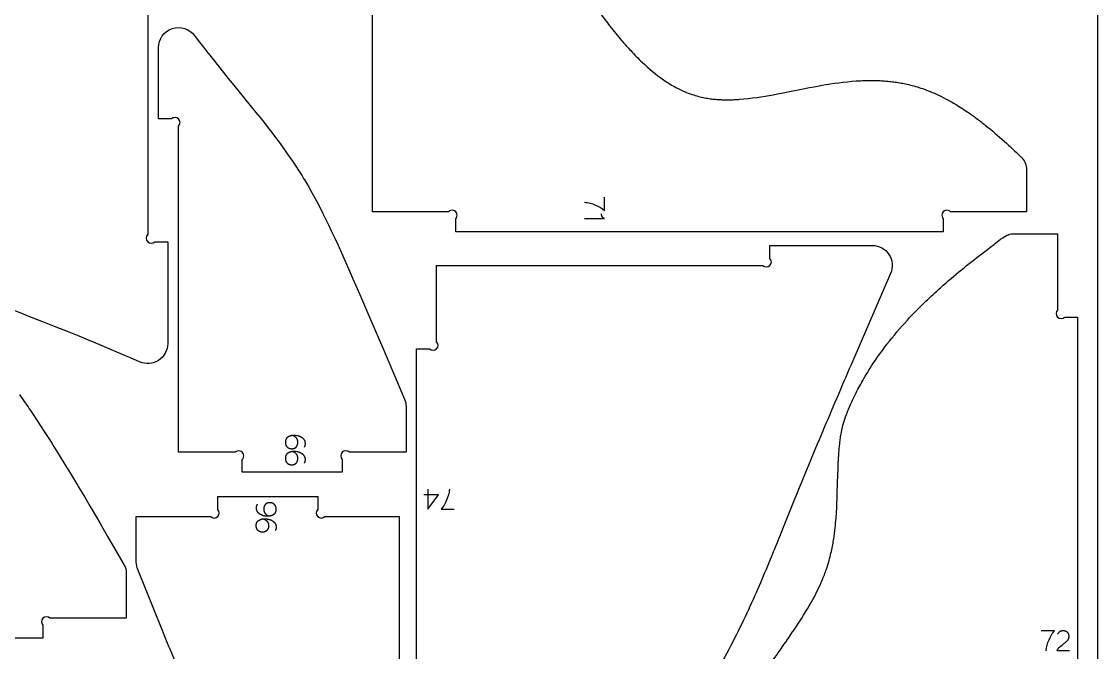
# Model space of a CAD drawing. Header units: millimetres. Extents: x 129 to 4060, y -1224 to 1216.
# Drawn here: x 2059 to 2704, y 281 to 659 of the extents above; entities that cross this region are included whole.
import ezdxf

# ---------------------------------------------------------------- set-up
doc = ezdxf.new("R2010")
doc.units = ezdxf.units.MM
for name, color, linetype, true_color in [('cnc kesim', 7, 'Continuous', 0xff7300), ('Layer 01', 7, 'Continuous', 0x000000), ('çizim', 7, 'Continuous', 0x0500ff)]:
    doc.layers.add(name, color=color, linetype=linetype, true_color=true_color)

msp = doc.modelspace()

# ---------------------------------------------------------------- linework, layer by layer
at = {"layer": 'cnc kesim'}
for points in [[(2406.12, 664.24, 0.010131), (2411.8, 656.56, 0.012792), (2418.96, 647.78, 0.010476), (2424.33, 641.79, 0.014969), (2431.2, 634.86, 0.0376), (2444.09, 624.26), (2444.69, 623.85, 0.027436), (2451.47, 619.72, 0.023157), (2456.7, 617.2, 0.020229), (2461.15, 615.52, 0.017775), (2465.1, 614.35, 0.015502), (2468.72, 613.54, 0.013553), (2472.1, 612.98, 0.011817), (2475.29, 612.63, 0.010294), (2478.34, 612.42, 0.008972), (2481.28, 612.33, 0.007835), (2484.13, 612.35, 0.006857), (2486.9, 612.44, 0.006018), (2489.61, 612.6), (2492.27, 612.82), (2494.88, 613.09), (2497.46, 613.4), (2500, 613.74), (2502.51, 614.12), (2505.01, 614.52), (2507.48, 614.94), (2509.93, 615.38), (2512.37, 615.83), (2514.8, 616.3), (2519.64, 617.26), (2526.88, 618.72), (2531.72, 619.68), (2534.16, 620.14), (2536.62, 620.59), (2539.09, 621.02), (2541.57, 621.44), (2544.08, 621.84), (2546.61, 622.21), (2549.16, 622.56), (2551.75, 622.88), (2554.37, 623.17), (2557.02, 623.42), (2559.73, 623.63), (2562.48, 623.79, -0.010222), (2565.29, 623.89, -0.005852), (2568.16, 623.94, -0.006407), (2571.11, 623.91, -0.007018), (2574.14, 623.8, -0.007675), (2577.28, 623.59, -0.00839), (2580.53, 623.28, -0.009151), (2583.92, 622.83, -0.009957), (2587.46, 622.21, -0.010793), (2591.21, 621.41, -0.011641), (2595.18, 620.36, -0.012489), (2599.44, 619.02, -0.01325), (2604.06, 617.29, -0.013946), (2609.12, 615.09, -0.014534), (2614.74, 612.24), (2614.95, 612.12, -0.015067), (2621.1, 608.54, -0.015168), (2628.48, 603.64, -0.008829), (2633.67, 599.81, -0.005519), (2637.35, 596.93, -0.014318), (2648.42, 587.54), (2648.61, 587.38, -0.008901), (2658.34, 578.37, -0.20565), (2661.95, 570.03), (2661.95, 545.2), (2616.19, 545.2, 1), (2611.95, 540.96), (2611.95, 533.2), (2319.31, 533.2), (2319.31, 540.96, 1), (2315.07, 545.2), (2269.31, 545.2), (2269.31, 740.96, 1)], [(2134.5, 727.17), (2134.5, 531.41, 1), (2138.74, 527.17), (2146.5, 527.17), (2146.5, 466.06, -0.541438), (2129.66, 455.07), (2128.23, 455.7), (2124.15, 457.48), (2121.24, 458.74), (2114.25, 461.73), (2107.26, 464.67), (2100.55, 467.46), (2100.29, 467.57), (2093.34, 470.42), (2086.41, 473.23), (2079.51, 475.99), (2072.65, 478.72), (2065.83, 481.41), (2059.05, 484.06), (2050.76, 487.28)], [(2507.29, 272.71, 0.003162), (2514.45, 282.82), (2516.28, 285.44, 0.006815), (2524.6, 297.7, 0.019827), (2533.62, 312.57, 0.026801), (2539.24, 324.14, 0.018063), (2541.75, 330.73, 0.013719), (2543.38, 335.92, 0.011272), (2544.54, 340.4, 0.009518), (2545.41, 344.44, 0.008073), (2546.08, 348.17, 0.006842), (2546.6, 351.68, 0.00579), (2547.01, 355.03, 0.004886), (2547.33, 358.26), (2547.59, 361.39), (2547.8, 364.45), (2547.97, 367.45), (2548.1, 370.41), (2548.22, 373.33), (2548.31, 376.23), (2548.48, 382.02), (2548.67, 387.82), (2548.78, 390.75), (2548.91, 393.72), (2549.07, 396.72), (2549.27, 399.77), (2549.51, 402.87), (2549.8, 406.04, -0.011135), (2550.17, 409.31, -0.015617), (2550.75, 412.9, -0.018539), (2551.72, 417.04, -0.018915), (2553.28, 422.03, -0.016657), (2555.66, 428.13), (2555.87, 428.6, -0.014957), (2559.03, 435.4, -0.01456), (2563.57, 443.9, -0.015895), (2569.69, 453.84, -0.018054), (2577.97, 465.45), (2578.11, 465.62, -0.022416), (2590.38, 480.16, -0.015284), (2601.49, 491.52, -0.009414), (2610.18, 499.56, -0.003037), (2613.63, 502.59, -0.00988), (2625.94, 512.86, -0.006262), (2638.38, 522.58, -0.00223), (2646.35, 528.61), (2647.67, 529.59, -0.159896), (2654.73, 531.97), (2680.55, 531.97), (2680.55, 486.21, 1), (2684.79, 481.97), (2692.55, 481.97), (2692.55, 189.8)], [(2295.87, 204.46), (2295.87, 462.95), (2303.63, 462.95, 1), (2307.87, 467.2), (2307.87, 512.95), (2503.63, 512.95, 1), (2507.87, 517.2), (2507.87, 524.95), (2569.28, 524.95, -0.252298), (2579.32, 519.54, -0.252752), (2580.31, 508.19), (2557.65, 455.81, 0.000899), (2549.16, 436.09), (2547.77, 432.83, 0.003072), (2531.21, 393.5), (2528.26, 386.32, 0.001928), (2521.92, 370.72), (2514.67, 352.75, -0.001561), (2509.22, 339.37), (2508.04, 336.5, -0.004361), (2501.34, 320.65, -0.006856), (2494.04, 304.38, -0.010098), (2485.63, 287.21, -0.014311), (2475.59, 269.02, -0.006063)], [(2057.47, 435.49, -0.004374), (2060.42, 431.34, -0.003131), (2063.42, 426.96), (2064.07, 426.01), (2066.54, 422.32), (2069.79, 417.4), (2073.18, 412.18), (2076.7, 406.65), (2078.44, 403.9), (2080.38, 400.79), (2084.22, 394.6), (2088.21, 388.06), (2092.36, 381.17), (2092.83, 380.38), (2096.67, 373.93), (2100.03, 368.24), (2101.13, 366.37), (2105.73, 358.51), (2110.45, 350.38), (2114.42, 343.5), (2120.14, 333.57), (2120.38, 333.15, -0.132101), (2121.62, 328.7), (2121.61, 301.32), (2075.86, 301.32, 1), (2071.61, 297.08), (2071.61, 289.32), (1857.49, 289.32)]]:
    msp.add_lwpolyline(points, format="xyb", dxfattribs=at)
for points in [[(2153.01, 596.59, 1), (2148.77, 600.83), (2141.01, 600.83), (2141.01, 643.66, -0.321931), (2149.19, 655.05, -0.322621), (2162.58, 650.91), (2164.86, 647.91), (2167.89, 643.97), (2170.41, 640.72), (2170.92, 640.07), (2173.94, 636.22), (2176.95, 632.44), (2179.93, 628.72), (2182.87, 625.07), (2186, 621.22), (2196.82, 607.98), (2199.4, 604.79), (2201.91, 601.67), (2204.33, 598.63), (2206.68, 595.64), (2208.96, 592.7), (2211.17, 589.79), (2213.33, 586.9), (2215.43, 584.03), (2217.48, 581.17), (2219.48, 578.31), (2221.44, 575.44), (2223.36, 572.56), (2225.24, 569.65), (2227.09, 566.71), (2228.08, 565.1), (2228.9, 563.73), (2230.7, 560.71), (2232.47, 557.63), (2234.23, 554.48), (2235.98, 551.25), (2237.72, 547.93), (2239.47, 544.5), (2241.24, 540.95), (2243.03, 537.25), (2244.86, 533.39), (2246.75, 529.32), (2248.72, 525.03), (2250.79, 520.46), (2252.96, 515.6), (2255.26, 510.41), (2257.69, 504.9), (2260.26, 499.02), (2262.97, 492.77), (2265.83, 486.13), (2268.85, 479.1), (2275.34, 463.9), (2288.63, 432.63, -0.100219), (2289.53, 428.23), (2289.53, 400.83), (2255.52, 400.83, 1), (2251.27, 396.59), (2251.27, 388.83), (2191.27, 388.83), (2191.27, 396.59, 1), (2187.03, 400.83), (2153.01, 400.83)], [(2172.28, 362.29, 1), (2176.53, 366.54), (2176.53, 374.29), (2236.53, 374.29), (2236.53, 366.54, 1), (2240.77, 362.29), (2285.4, 362.29), (2285.4, 112.29, -0.675939), (2264.73, 103.99, -0.001602), (2256.61, 112.52, -0.002609), (2247.35, 122.4, -0.002926), (2239.66, 130.8, -0.004318), (2229.8, 141.91, -0.012733), (2214.02, 160.94, -0.032301), (2188.52, 198.03, -0.024833), (2167.72, 237.61, -0.006825), (2157.71, 259.72, -0.004169), (2147.7, 283.23, -0.002509), (2142.69, 295.37), (2128.52, 330.46, -0.095591), (2127.66, 334.93), (2127.66, 362.29)]]:
    msp.add_lwpolyline(points, format="xyb", close=True, dxfattribs=at)
at = {"layer": 'Layer 01'}
msp.add_lwpolyline([(1484.46, 1215.6), (2704.46, 1215.6), (2704.46, -1224.4), (1484.46, -1224.4)], close=True, dxfattribs=at)
at = {"layer": 'çizim'}
msp.add_line((2308.93, 375.29), (2300.22, 375.29), dxfattribs=at)
for points in [[(2396.55, 550.92, -0.024846), (2400.01, 550.31), (2401.6, 549.81), (2403.27, 549.18), (2404.57, 548.56, -0.047754), (2407.62, 546.69), (2408.55, 545.99), (2408.55, 553.82)], [(2315.58, 378.75, -0.024846), (2314.96, 375.29), (2314.47, 373.69), (2313.83, 372.03), (2313.21, 370.73, -0.047754), (2311.35, 367.68), (2310.64, 366.75), (2318.48, 366.75)], [(2673.63, 281.71, -0.024846), (2674.25, 285.17), (2674.75, 286.77), (2675.38, 288.43), (2676, 289.73, -0.047754), (2677.87, 292.79), (2678.57, 293.71), (2670.74, 293.71)]]:
    msp.add_lwpolyline(points, format="xyb", dxfattribs=at)
for points in [[(2396.55, 541.14), (2408.56, 541.14), (2408.5, 541.14), (2408.44, 541.15), (2408.38, 541.16), (2408.33, 541.18), (2408.27, 541.19), (2408.22, 541.21), (2408.16, 541.23), (2408.11, 541.25), (2408.06, 541.27), (2408.01, 541.29), (2407.98, 541.3), (2407.96, 541.31), (2407.94, 541.33), (2407.91, 541.34), (2407.89, 541.35), (2407.87, 541.37), (2407.84, 541.38), (2407.82, 541.39), (2407.8, 541.41), (2407.78, 541.42), (2407.75, 541.44), (2407.73, 541.46), (2407.71, 541.47), (2407.69, 541.49), (2407.67, 541.51), (2407.65, 541.53), (2407.63, 541.54), (2407.61, 541.56), (2407.59, 541.58), (2407.57, 541.6), (2407.55, 541.62), (2407.53, 541.64), (2407.5, 541.68), (2407.46, 541.72), (2407.43, 541.77), (2407.4, 541.81), (2407.37, 541.86), (2407.33, 541.91), (2407.31, 541.96), (2407.28, 542.01), (2407.25, 542.07), (2407.22, 542.12), (2407.2, 542.18), (2407.15, 542.3), (2407.11, 542.41), (2407.07, 542.52), (2407.03, 542.64), (2407, 542.75), (2406.96, 542.86), (2406.94, 542.97), (2406.91, 543.08), (2406.89, 543.19), (2406.87, 543.3), (2406.85, 543.41), (2406.84, 543.51), (2406.83, 543.62), (2406.82, 543.72), (2406.82, 543.83), (2406.81, 543.93)], [(2228.54, 403.92), (2228.61, 404.05), (2228.67, 404.19), (2228.73, 404.32), (2228.79, 404.46), (2228.84, 404.6), (2228.89, 404.74), (2228.93, 404.87), (2228.97, 405.01), (2229.01, 405.15), (2229.04, 405.29), (2229.06, 405.43), (2229.08, 405.58), (2229.1, 405.72), (2229.11, 405.86), (2229.12, 406), (2229.12, 406.15), (2229.12, 406.27), (2229.11, 406.4), (2229.1, 406.52), (2229.09, 406.64), (2229.08, 406.76), (2229.06, 406.88), (2229.04, 407), (2229.02, 407.11), (2228.99, 407.23), (2228.96, 407.34), (2228.92, 407.45), (2228.89, 407.56), (2228.85, 407.66), (2228.8, 407.77), (2228.76, 407.87), (2228.7, 407.98), (2228.65, 408.08), (2228.6, 408.17), (2228.54, 408.27), (2228.47, 408.37), (2228.41, 408.46), (2228.34, 408.55), (2228.26, 408.64), (2228.19, 408.73), (2228.11, 408.82), (2228.03, 408.91), (2227.94, 408.99), (2227.85, 409.07), (2227.76, 409.15), (2227.66, 409.23), (2227.57, 409.31), (2227.46, 409.39), (2227.26, 409.53), (2227.05, 409.67), (2226.84, 409.8), (2226.62, 409.92), (2226.41, 410.04), (2226.19, 410.15), (2225.98, 410.25), (2225.76, 410.34), (2225.54, 410.42), (2225.31, 410.5), (2225.09, 410.57), (2224.86, 410.63), (2224.63, 410.68), (2224.41, 410.72), (2224.17, 410.76), (2223.94, 410.79), (2223.22, 410.89), (2223.11, 410.9), (2222.99, 410.91), (2222.86, 410.92), (2222.72, 410.93), (2222.42, 410.94), (2222.09, 410.95), (2221.85, 410.94), (2221.61, 410.93), (2221.38, 410.91), (2221.15, 410.89), (2220.92, 410.85), (2220.7, 410.81), (2220.59, 410.79), (2220.48, 410.76), (2220.37, 410.74), (2220.26, 410.71), (2220.15, 410.68), (2220.04, 410.64), (2219.94, 410.61), (2219.83, 410.57), (2219.73, 410.54), (2219.62, 410.5), (2219.52, 410.45), (2219.42, 410.41), (2219.32, 410.36), (2219.22, 410.32), (2219.12, 410.27), (2219.02, 410.22), (2218.92, 410.16), (2218.83, 410.11), (2218.73, 410.05), (2218.64, 409.99), (2218.54, 409.93), (2218.45, 409.87), (2218.36, 409.8), (2218.28, 409.74), (2218.24, 409.7), (2218.2, 409.67), (2218.16, 409.63), (2218.12, 409.59), (2218.08, 409.56), (2218.04, 409.52), (2218.01, 409.48), (2217.97, 409.44), (2217.94, 409.4), (2217.9, 409.36), (2217.87, 409.32), (2217.84, 409.28), (2217.8, 409.23), (2217.77, 409.19), (2217.74, 409.15), (2217.71, 409.1), (2217.68, 409.06), (2217.65, 409.01), (2217.63, 408.97), (2217.6, 408.92), (2217.55, 408.83), (2217.5, 408.73), (2217.45, 408.63), (2217.41, 408.52), (2217.37, 408.42), (2217.33, 408.31), (2217.3, 408.2), (2217.27, 408.09), (2217.24, 407.98), (2217.21, 407.86), (2217.19, 407.74), (2217.17, 407.62), (2217.16, 407.49), (2217.14, 407.36), (2217.13, 407.23), (2217.12, 407.1), (2217.12, 406.97), (2217.12, 406.83), (2217.12, 406.72), (2217.12, 406.62), (2217.13, 406.51), (2217.13, 406.41), (2217.14, 406.3), (2217.16, 406.2), (2217.17, 406.1), (2217.18, 406), (2217.2, 405.9), (2217.22, 405.81), (2217.24, 405.71), (2217.27, 405.62), (2217.29, 405.53), (2217.32, 405.44), (2217.35, 405.35), (2217.38, 405.26), (2217.41, 405.17), (2217.45, 405.09), (2217.49, 405.01), (2217.53, 404.92), (2217.57, 404.84), (2217.61, 404.76), (2217.66, 404.69), (2217.71, 404.61), (2217.76, 404.53), (2217.81, 404.46), (2217.86, 404.39), (2217.92, 404.32), (2217.98, 404.25), (2218.04, 404.18), (2218.1, 404.11), (2218.16, 404.05), (2218.23, 403.98), (2218.3, 403.92), (2218.37, 403.86), (2218.44, 403.8), (2218.51, 403.75), (2218.58, 403.69), (2218.65, 403.64), (2218.73, 403.59), (2218.81, 403.54), (2218.88, 403.5), (2218.96, 403.45), (2219.04, 403.41), (2219.12, 403.37), (2219.21, 403.34), (2219.29, 403.3), (2219.38, 403.27), (2219.46, 403.24), (2219.55, 403.21), (2219.64, 403.18), (2219.73, 403.15), (2219.82, 403.13), (2219.92, 403.11), (2220.01, 403.09), (2220.11, 403.07), (2220.21, 403.06), (2220.3, 403.04), (2220.4, 403.03), (2220.51, 403.02), (2220.61, 403.02), (2220.71, 403.01), (2220.82, 403.01), (2220.92, 403.01), (2221.03, 403.01), (2221.14, 403.01), (2221.25, 403.02), (2221.35, 403.02), (2221.45, 403.03), (2221.55, 403.05), (2221.65, 403.06), (2221.75, 403.07), (2221.85, 403.09), (2221.94, 403.11), (2222.03, 403.13), (2222.12, 403.16), (2222.21, 403.18), (2222.3, 403.21), (2222.39, 403.24), (2222.48, 403.27), (2222.56, 403.31), (2222.64, 403.34), (2222.72, 403.38), (2222.8, 403.42), (2222.88, 403.47), (2222.96, 403.51), (2223.03, 403.56), (2223.1, 403.61), (2223.18, 403.66), (2223.25, 403.71), (2223.31, 403.76), (2223.38, 403.82), (2223.45, 403.88), (2223.51, 403.94), (2223.57, 404.01), (2223.63, 404.07), (2223.69, 404.14), (2223.75, 404.21), (2223.8, 404.28), (2223.86, 404.35), (2223.91, 404.42), (2223.96, 404.49), (2224.01, 404.57), (2224.05, 404.64), (2224.1, 404.72), (2224.14, 404.8), (2224.18, 404.88), (2224.22, 404.96), (2224.25, 405.04), (2224.29, 405.13), (2224.32, 405.21), (2224.35, 405.3), (2224.38, 405.38), (2224.41, 405.47), (2224.43, 405.56), (2224.46, 405.65), (2224.48, 405.75), (2224.5, 405.84), (2224.52, 405.94), (2224.53, 406.03), (2224.55, 406.13), (2224.56, 406.23), (2224.57, 406.33), (2224.58, 406.43), (2224.58, 406.53), (2224.59, 406.64), (2224.59, 406.74), (2224.59, 406.85), (2224.59, 407.04), (2224.58, 407.22), (2224.57, 407.31), (2224.57, 407.4), (2224.56, 407.49), (2224.54, 407.58), (2224.53, 407.66), (2224.52, 407.75), (2224.5, 407.83), (2224.48, 407.91), (2224.47, 407.99), (2224.45, 408.07), (2224.42, 408.15), (2224.4, 408.23), (2224.38, 408.31), (2224.35, 408.38), (2224.32, 408.46), (2224.29, 408.53), (2224.26, 408.6), (2224.23, 408.67), (2224.19, 408.74), (2224.16, 408.81), (2224.12, 408.88), (2224.08, 408.95), (2224.04, 409.01), (2224, 409.08), (2223.96, 409.14), (2223.91, 409.2), (2223.87, 409.27), (2223.82, 409.33), (2223.77, 409.38), (2223.72, 409.44), (2223.67, 409.5), (2223.62, 409.56), (2223.51, 409.67), (2223.39, 409.78), (2223.27, 409.89), (2223.15, 410), (2223.02, 410.1), (2222.88, 410.2), (2222.74, 410.3), (2222.59, 410.4), (2222.44, 410.49), (2222.28, 410.58), (2222.12, 410.67), (2221.95, 410.76), (2221.77, 410.85), (2221.59, 410.93)], [(2228.54, 394.27), (2228.61, 394.4), (2228.67, 394.54), (2228.73, 394.67), (2228.79, 394.81), (2228.84, 394.95), (2228.89, 395.09), (2228.93, 395.22), (2228.97, 395.36), (2229.01, 395.5), (2229.04, 395.64), (2229.06, 395.78), (2229.08, 395.92), (2229.1, 396.07), (2229.11, 396.21), (2229.12, 396.35), (2229.12, 396.49), (2229.12, 396.62), (2229.11, 396.75), (2229.1, 396.87), (2229.09, 396.99), (2229.08, 397.11), (2229.06, 397.23), (2229.04, 397.35), (2229.02, 397.46), (2228.99, 397.58), (2228.96, 397.69), (2228.92, 397.8), (2228.89, 397.91), (2228.85, 398.01), (2228.8, 398.12), (2228.76, 398.22), (2228.7, 398.32), (2228.65, 398.42), (2228.6, 398.52), (2228.54, 398.62), (2228.47, 398.72), (2228.41, 398.81), (2228.34, 398.9), (2228.26, 398.99), (2228.19, 399.08), (2228.11, 399.17), (2228.03, 399.25), (2227.94, 399.34), (2227.85, 399.42), (2227.76, 399.5), (2227.66, 399.58), (2227.57, 399.66), (2227.46, 399.73), (2227.26, 399.88), (2227.05, 400.02), (2226.84, 400.15), (2226.62, 400.27), (2226.41, 400.39), (2226.19, 400.49), (2225.98, 400.59), (2225.76, 400.69), (2225.54, 400.77), (2225.31, 400.85), (2225.09, 400.91), (2224.86, 400.97), (2224.63, 401.03), (2224.41, 401.07), (2224.17, 401.11), (2223.94, 401.14), (2223.22, 401.23), (2223.11, 401.25), (2222.99, 401.26), (2222.86, 401.27), (2222.72, 401.28), (2222.42, 401.29), (2222.09, 401.29), (2221.85, 401.29), (2221.61, 401.28), (2221.38, 401.26), (2221.15, 401.23), (2220.92, 401.2), (2220.7, 401.16), (2220.59, 401.14), (2220.48, 401.11), (2220.37, 401.08), (2220.26, 401.06), (2220.15, 401.03), (2220.04, 400.99), (2219.94, 400.96), (2219.83, 400.92), (2219.73, 400.88), (2219.62, 400.84), (2219.52, 400.8), (2219.42, 400.76), (2219.32, 400.71), (2219.22, 400.67), (2219.12, 400.62), (2219.02, 400.57), (2218.92, 400.51), (2218.83, 400.46), (2218.73, 400.4), (2218.64, 400.34), (2218.54, 400.28), (2218.45, 400.22), (2218.36, 400.15), (2218.28, 400.09), (2218.24, 400.05), (2218.2, 400.01), (2218.16, 399.98), (2218.12, 399.94), (2218.08, 399.9), (2218.04, 399.87), (2218.01, 399.83), (2217.97, 399.79), (2217.94, 399.75), (2217.9, 399.71), (2217.87, 399.67), (2217.84, 399.62), (2217.8, 399.58), (2217.77, 399.54), (2217.74, 399.5), (2217.71, 399.45), (2217.68, 399.41), (2217.65, 399.36), (2217.63, 399.32), (2217.6, 399.27), (2217.55, 399.17), (2217.5, 399.08), (2217.45, 398.98), (2217.41, 398.87), (2217.37, 398.77), (2217.33, 398.66), (2217.3, 398.55), (2217.27, 398.44), (2217.24, 398.32), (2217.21, 398.21), (2217.19, 398.09), (2217.17, 397.96), (2217.16, 397.84), (2217.14, 397.71), (2217.13, 397.58), (2217.12, 397.45), (2217.12, 397.32), (2217.12, 397.18), (2217.12, 397.07), (2217.12, 396.96), (2217.13, 396.86), (2217.13, 396.75), (2217.14, 396.65), (2217.16, 396.55), (2217.17, 396.45), (2217.18, 396.35), (2217.2, 396.25), (2217.22, 396.16), (2217.24, 396.06), (2217.27, 395.97), (2217.29, 395.88), (2217.32, 395.79), (2217.35, 395.7), (2217.38, 395.61), (2217.41, 395.52), (2217.45, 395.44), (2217.49, 395.35), (2217.53, 395.27), (2217.57, 395.19), (2217.61, 395.11), (2217.66, 395.03), (2217.71, 394.96), (2217.76, 394.88), (2217.81, 394.81), (2217.86, 394.74), (2217.92, 394.66), (2217.98, 394.59), (2218.04, 394.53), (2218.1, 394.46), (2218.16, 394.39), (2218.23, 394.33), (2218.3, 394.27), (2218.37, 394.21), (2218.44, 394.15), (2218.51, 394.1), (2218.58, 394.04), (2218.65, 393.99), (2218.73, 393.94), (2218.81, 393.89), (2218.88, 393.85), (2218.96, 393.8), (2219.04, 393.76), (2219.12, 393.72), (2219.21, 393.69), (2219.29, 393.65), (2219.38, 393.62), (2219.46, 393.58), (2219.55, 393.56), (2219.64, 393.53), (2219.73, 393.5), (2219.82, 393.48), (2219.92, 393.46), (2220.01, 393.44), (2220.11, 393.42), (2220.21, 393.41), (2220.3, 393.39), (2220.4, 393.38), (2220.51, 393.37), (2220.61, 393.37), (2220.71, 393.36), (2220.82, 393.36), (2220.92, 393.36), (2221.03, 393.36), (2221.14, 393.36), (2221.25, 393.37), (2221.35, 393.37), (2221.45, 393.38), (2221.55, 393.39), (2221.65, 393.41), (2221.75, 393.42), (2221.85, 393.44), (2221.94, 393.46), (2222.03, 393.48), (2222.12, 393.51), (2222.21, 393.53), (2222.3, 393.56), (2222.39, 393.59), (2222.48, 393.62), (2222.56, 393.66), (2222.64, 393.69), (2222.72, 393.73), (2222.8, 393.77), (2222.88, 393.81), (2222.96, 393.86), (2223.03, 393.91), (2223.1, 393.95), (2223.18, 394.01), (2223.25, 394.06), (2223.31, 394.11), (2223.38, 394.17), (2223.45, 394.23), (2223.51, 394.29), (2223.57, 394.35), (2223.63, 394.42), (2223.69, 394.49), (2223.75, 394.56), (2223.8, 394.62), (2223.86, 394.7), (2223.91, 394.77), (2223.96, 394.84), (2224.01, 394.92), (2224.05, 394.99), (2224.1, 395.07), (2224.14, 395.15), (2224.18, 395.23), (2224.22, 395.31), (2224.25, 395.39), (2224.29, 395.47), (2224.32, 395.56), (2224.35, 395.65), (2224.38, 395.73), (2224.41, 395.82), (2224.43, 395.91), (2224.46, 396), (2224.48, 396.1), (2224.5, 396.19), (2224.52, 396.28), (2224.53, 396.38), (2224.55, 396.48), (2224.56, 396.58), (2224.57, 396.68), (2224.58, 396.78), (2224.58, 396.88), (2224.59, 396.99), (2224.59, 397.09), (2224.59, 397.2), (2224.59, 397.39), (2224.58, 397.57), (2224.57, 397.66), (2224.57, 397.75), (2224.56, 397.84), (2224.54, 397.92), (2224.53, 398.01), (2224.52, 398.09), (2224.5, 398.18), (2224.48, 398.26), (2224.47, 398.34), (2224.45, 398.42), (2224.42, 398.5), (2224.4, 398.58), (2224.38, 398.66), (2224.35, 398.73), (2224.32, 398.81), (2224.29, 398.88), (2224.26, 398.95), (2224.23, 399.02), (2224.19, 399.09), (2224.16, 399.16), (2224.12, 399.23), (2224.08, 399.3), (2224.04, 399.36), (2224, 399.43), (2223.96, 399.49), (2223.91, 399.55), (2223.87, 399.61), (2223.82, 399.67), (2223.77, 399.73), (2223.72, 399.79), (2223.67, 399.85), (2223.62, 399.91), (2223.51, 400.02), (2223.39, 400.13), (2223.27, 400.24), (2223.15, 400.35), (2223.02, 400.45), (2222.88, 400.55), (2222.74, 400.65), (2222.59, 400.75), (2222.44, 400.84), (2222.28, 400.93), (2222.12, 401.02), (2221.95, 401.11), (2221.77, 401.19), (2221.59, 401.28)], [(2302.53, 378.75), (2302.52, 366.73), (2308.93, 375.29)], [(2200.18, 369.67), (2200.11, 369.53), (2200.04, 369.4), (2199.98, 369.26), (2199.92, 369.12), (2199.87, 368.99), (2199.82, 368.85), (2199.78, 368.71), (2199.74, 368.57), (2199.71, 368.43), (2199.68, 368.29), (2199.65, 368.15), (2199.63, 368.01), (2199.62, 367.87), (2199.6, 367.73), (2199.6, 367.58), (2199.59, 367.44), (2199.6, 367.31), (2199.6, 367.19), (2199.61, 367.06), (2199.62, 366.94), (2199.64, 366.82), (2199.65, 366.7), (2199.67, 366.59), (2199.7, 366.47), (2199.73, 366.36), (2199.76, 366.25), (2199.79, 366.14), (2199.83, 366.03), (2199.87, 365.92), (2199.91, 365.82), (2199.96, 365.71), (2200.01, 365.61), (2200.06, 365.51), (2200.12, 365.41), (2200.18, 365.31), (2200.24, 365.22), (2200.31, 365.12), (2200.38, 365.03), (2200.45, 364.94), (2200.53, 364.85), (2200.6, 364.76), (2200.69, 364.68), (2200.77, 364.6), (2200.86, 364.51), (2200.95, 364.43), (2201.05, 364.35), (2201.15, 364.28), (2201.25, 364.2), (2201.46, 364.05), (2201.67, 363.92), (2201.88, 363.78), (2202.09, 363.66), (2202.3, 363.55), (2202.52, 363.44), (2202.74, 363.34), (2202.96, 363.25), (2203.18, 363.16), (2203.4, 363.09), (2203.63, 363.02), (2203.85, 362.96), (2204.08, 362.91), (2204.31, 362.86), (2204.54, 362.82), (2204.77, 362.79), (2205.49, 362.7), (2205.6, 362.69), (2205.72, 362.67), (2205.85, 362.66), (2205.99, 362.65), (2206.29, 362.64), (2206.62, 362.64), (2206.86, 362.64), (2207.1, 362.65), (2207.34, 362.67), (2207.57, 362.7), (2207.79, 362.73), (2208.02, 362.77), (2208.13, 362.8), (2208.24, 362.82), (2208.35, 362.85), (2208.46, 362.88), (2208.56, 362.91), (2208.67, 362.94), (2208.78, 362.97), (2208.88, 363.01), (2208.99, 363.05), (2209.09, 363.09), (2209.19, 363.13), (2209.29, 363.17), (2209.39, 363.22), (2209.49, 363.27), (2209.59, 363.32), (2209.69, 363.37), (2209.79, 363.42), (2209.89, 363.48), (2209.98, 363.53), (2210.08, 363.59), (2210.17, 363.65), (2210.26, 363.71), (2210.35, 363.78), (2210.43, 363.85), (2210.47, 363.88), (2210.51, 363.92), (2210.55, 363.96), (2210.59, 363.99), (2210.63, 364.03), (2210.67, 364.07), (2210.71, 364.11), (2210.74, 364.15), (2210.78, 364.19), (2210.81, 364.23), (2210.84, 364.27), (2210.88, 364.31), (2210.91, 364.35), (2210.94, 364.39), (2210.97, 364.44), (2211, 364.48), (2211.03, 364.53), (2211.06, 364.57), (2211.09, 364.62), (2211.11, 364.66), (2211.17, 364.76), (2211.22, 364.86), (2211.26, 364.96), (2211.3, 365.06), (2211.34, 365.17), (2211.38, 365.27), (2211.42, 365.38), (2211.45, 365.49), (2211.47, 365.61), (2211.5, 365.73), (2211.52, 365.85), (2211.54, 365.97), (2211.56, 366.09), (2211.57, 366.22), (2211.58, 366.35), (2211.59, 366.48), (2211.59, 366.62), (2211.59, 366.75), (2211.59, 366.86), (2211.59, 366.97), (2211.59, 367.08), (2211.58, 367.18), (2211.57, 367.28), (2211.56, 367.38), (2211.54, 367.48), (2211.53, 367.58), (2211.51, 367.68), (2211.49, 367.78), (2211.47, 367.87), (2211.45, 367.97), (2211.42, 368.06), (2211.39, 368.15), (2211.37, 368.24), (2211.33, 368.32), (2211.3, 368.41), (2211.26, 368.5), (2211.23, 368.58), (2211.19, 368.66), (2211.14, 368.74), (2211.1, 368.82), (2211.05, 368.9), (2211.01, 368.98), (2210.96, 369.05), (2210.9, 369.13), (2210.85, 369.2), (2210.79, 369.27), (2210.74, 369.34), (2210.68, 369.41), (2210.61, 369.47), (2210.55, 369.54), (2210.48, 369.6), (2210.42, 369.67), (2210.35, 369.72), (2210.28, 369.78), (2210.21, 369.84), (2210.13, 369.89), (2210.06, 369.94), (2209.98, 369.99), (2209.91, 370.04), (2209.83, 370.09), (2209.75, 370.13), (2209.67, 370.17), (2209.59, 370.21), (2209.51, 370.25), (2209.42, 370.28), (2209.34, 370.32), (2209.25, 370.35), (2209.16, 370.38), (2209.07, 370.41), (2208.98, 370.43), (2208.89, 370.45), (2208.8, 370.48), (2208.7, 370.49), (2208.6, 370.51), (2208.51, 370.53), (2208.41, 370.54), (2208.31, 370.55), (2208.21, 370.56), (2208.1, 370.57), (2208, 370.57), (2207.9, 370.58), (2207.79, 370.58), (2207.68, 370.58), (2207.57, 370.57), (2207.47, 370.57), (2207.36, 370.56), (2207.26, 370.55), (2207.16, 370.54), (2207.06, 370.53), (2206.96, 370.51), (2206.87, 370.49), (2206.77, 370.47), (2206.68, 370.45), (2206.59, 370.43), (2206.5, 370.4), (2206.41, 370.37), (2206.32, 370.34), (2206.24, 370.31), (2206.15, 370.28), (2206.07, 370.24), (2205.99, 370.2), (2205.91, 370.16), (2205.83, 370.12), (2205.76, 370.07), (2205.68, 370.03), (2205.61, 369.98), (2205.54, 369.93), (2205.47, 369.88), (2205.4, 369.82), (2205.33, 369.76), (2205.27, 369.7), (2205.2, 369.64), (2205.14, 369.58), (2205.08, 369.51), (2205.02, 369.45), (2204.96, 369.38), (2204.91, 369.31), (2204.86, 369.24), (2204.8, 369.17), (2204.75, 369.09), (2204.71, 369.02), (2204.66, 368.94), (2204.62, 368.86), (2204.57, 368.79), (2204.53, 368.71), (2204.5, 368.63), (2204.46, 368.54), (2204.42, 368.46), (2204.39, 368.37), (2204.36, 368.29), (2204.33, 368.2), (2204.3, 368.11), (2204.28, 368.02), (2204.26, 367.93), (2204.23, 367.84), (2204.21, 367.74), (2204.2, 367.65), (2204.18, 367.55), (2204.17, 367.46), (2204.15, 367.36), (2204.14, 367.26), (2204.14, 367.16), (2204.13, 367.05), (2204.12, 366.95), (2204.12, 366.84), (2204.12, 366.74), (2204.12, 366.55), (2204.13, 366.36), (2204.14, 366.27), (2204.15, 366.18), (2204.16, 366.1), (2204.17, 366.01), (2204.18, 365.92), (2204.2, 365.84), (2204.21, 365.76), (2204.23, 365.67), (2204.25, 365.59), (2204.27, 365.51), (2204.29, 365.43), (2204.31, 365.35), (2204.34, 365.28), (2204.36, 365.2), (2204.39, 365.13), (2204.42, 365.05), (2204.45, 364.98), (2204.49, 364.91), (2204.52, 364.84), (2204.55, 364.77), (2204.59, 364.7), (2204.63, 364.64), (2204.67, 364.57), (2204.71, 364.51), (2204.75, 364.44), (2204.8, 364.38), (2204.84, 364.32), (2204.89, 364.26), (2204.94, 364.2), (2204.99, 364.14), (2205.04, 364.08), (2205.1, 364.03), (2205.21, 363.91), (2205.32, 363.8), (2205.44, 363.69), (2205.57, 363.59), (2205.7, 363.48), (2205.83, 363.38), (2205.98, 363.28), (2206.12, 363.19), (2206.28, 363.09), (2206.43, 363), (2206.6, 362.91), (2206.77, 362.82), (2206.94, 362.74), (2207.12, 362.66)], [(2203.35, 352.95), (2203.24, 352.95), (2203.14, 352.96), (2203.03, 352.96), (2202.93, 352.97), (2202.83, 352.98), (2202.73, 352.99), (2202.63, 353.01), (2202.53, 353.02), (2202.43, 353.04), (2202.34, 353.06), (2202.24, 353.08), (2202.15, 353.11), (2202.06, 353.14), (2201.97, 353.17), (2201.88, 353.2), (2201.8, 353.23), (2201.71, 353.27), (2201.63, 353.3), (2201.55, 353.34), (2201.47, 353.39), (2201.39, 353.43), (2201.31, 353.48), (2201.23, 353.53), (2201.16, 353.58), (2201.08, 353.63), (2201.01, 353.68), (2200.94, 353.74), (2200.87, 353.8), (2200.8, 353.86), (2200.74, 353.93), (2200.67, 353.99), (2200.61, 354.06), (2200.54, 354.13), (2200.48, 354.2), (2200.43, 354.27), (2200.37, 354.35), (2200.31, 354.42), (2200.26, 354.49), (2200.21, 354.57), (2200.16, 354.65), (2200.12, 354.73), (2200.07, 354.81), (2200.03, 354.89), (2199.99, 354.97), (2199.95, 355.06), (2199.91, 355.14), (2199.88, 355.23), (2199.85, 355.31), (2199.82, 355.4), (2199.79, 355.49), (2199.76, 355.58), (2199.74, 355.67), (2199.71, 355.77), (2199.69, 355.86), (2199.67, 355.95), (2199.66, 356.05), (2199.64, 356.15), (2199.63, 356.25), (2199.62, 356.35), (2199.61, 356.45), (2199.6, 356.55), (2199.6, 356.65), (2199.6, 356.76), (2199.59, 356.86), (2199.6, 357), (2199.6, 357.13), (2199.61, 357.26), (2199.62, 357.39), (2199.63, 357.52), (2199.65, 357.64), (2199.67, 357.76), (2199.69, 357.88), (2199.72, 358), (2199.74, 358.11), (2199.78, 358.22), (2199.81, 358.33), (2199.85, 358.44), (2199.89, 358.54), (2199.93, 358.64), (2199.98, 358.74), (2200, 358.79), (2200.03, 358.84), (2200.05, 358.89), (2200.08, 358.93), (2200.11, 358.98), (2200.14, 359.02), (2200.16, 359.07), (2200.19, 359.11), (2200.22, 359.16), (2200.26, 359.2), (2200.29, 359.24), (2200.32, 359.28), (2200.35, 359.33), (2200.39, 359.37), (2200.42, 359.41), (2200.46, 359.45), (2200.49, 359.48), (2200.53, 359.52), (2200.57, 359.56), (2200.61, 359.6), (2200.65, 359.63), (2200.69, 359.67), (2200.73, 359.7), (2200.77, 359.74), (2200.86, 359.8), (2200.94, 359.87), (2201.03, 359.93), (2201.13, 359.99), (2201.23, 360.05), (2201.32, 360.1), (2201.42, 360.16), (2201.52, 360.21), (2201.62, 360.26), (2201.72, 360.31), (2201.82, 360.36), (2201.92, 360.4), (2202.03, 360.44), (2202.13, 360.48), (2202.23, 360.52), (2202.34, 360.56), (2202.45, 360.6), (2202.55, 360.63), (2202.66, 360.66), (2202.77, 360.69), (2202.99, 360.75), (2203.21, 360.79), (2203.44, 360.83), (2203.67, 360.87), (2203.9, 360.89), (2204.14, 360.91), (2204.38, 360.92), (2204.62, 360.93), (2204.87, 360.92), (2205.14, 360.91), (2205.42, 360.89), (2205.71, 360.87), (2205.99, 360.83), (2206.26, 360.8), (2206.5, 360.76), (2206.73, 360.72), (2206.98, 360.67), (2207.22, 360.62), (2207.46, 360.56), (2207.7, 360.49), (2207.93, 360.41), (2208.05, 360.37), (2208.16, 360.33), (2208.27, 360.29), (2208.38, 360.24), (2208.49, 360.19), (2208.6, 360.14), (2208.71, 360.09), (2208.81, 360.04), (2208.92, 359.98), (2209.02, 359.92), (2209.12, 359.86), (2209.22, 359.8), (2209.32, 359.74), (2209.42, 359.67), (2209.52, 359.61), (2209.62, 359.54), (2209.71, 359.47), (2209.81, 359.4), (2209.9, 359.32), (2209.99, 359.25), (2210.08, 359.17), (2210.17, 359.09), (2210.26, 359.01), (2210.34, 358.93), (2210.43, 358.84), (2210.51, 358.76), (2210.58, 358.67), (2210.66, 358.59), (2210.73, 358.5), (2210.79, 358.41), (2210.86, 358.32), (2210.92, 358.23), (2210.98, 358.13), (2211.04, 358.04), (2211.09, 357.94), (2211.14, 357.84), (2211.19, 357.75), (2211.24, 357.65), (2211.28, 357.55), (2211.32, 357.44), (2211.36, 357.34), (2211.39, 357.24), (2211.43, 357.13), (2211.46, 357.02), (2211.48, 356.92), (2211.51, 356.81), (2211.53, 356.69), (2211.54, 356.58), (2211.56, 356.47), (2211.57, 356.36), (2211.58, 356.24), (2211.59, 356.12), (2211.59, 356), (2211.59, 355.89), (2211.59, 355.74), (2211.59, 355.61), (2211.58, 355.54), (2211.57, 355.47), (2211.57, 355.4), (2211.56, 355.34), (2211.55, 355.27), (2211.54, 355.2), (2211.52, 355.14), (2211.51, 355.08), (2211.5, 355.01), (2211.48, 354.95), (2211.46, 354.88), (2211.44, 354.82), (2211.43, 354.76), (2211.41, 354.7), (2211.38, 354.64), (2211.36, 354.58), (2211.34, 354.52), (2211.31, 354.46), (2211.28, 354.4), (2211.26, 354.34), (2211.23, 354.28), (2211.2, 354.23), (2211.17, 354.17), (2211.14, 354.12), (2211.1, 354.06), (2211.07, 354), (2211.03, 353.95), (2210.99, 353.9)], [(2687.6, 281.73), (2680.28, 281.75), (2680.34, 281.93), (2680.37, 282.02), (2680.41, 282.11), (2680.44, 282.19), (2680.48, 282.28), (2680.51, 282.37), (2680.55, 282.45), (2680.59, 282.54), (2680.63, 282.62), (2680.68, 282.7), (2680.72, 282.78), (2680.77, 282.86), (2680.81, 282.94), (2680.86, 283.02), (2680.91, 283.1), (2680.96, 283.17), (2681.02, 283.25), (2681.07, 283.32), (2681.13, 283.4), (2681.18, 283.47), (2681.24, 283.54), (2681.3, 283.61), (2681.36, 283.68), (2681.43, 283.75), (2681.49, 283.82), (2681.56, 283.89), (2681.62, 283.95), (2681.69, 284.02), (2681.76, 284.08), (2681.9, 284.21), (2683.09, 285.17), (2683.7, 285.63), (2684.3, 286.08), (2684.61, 286.31), (2684.9, 286.53), (2685.18, 286.77), (2685.46, 287), (2685.73, 287.24), (2685.98, 287.48), (2686.23, 287.72), (2686.47, 287.97), (2686.53, 288.03), (2686.59, 288.09), (2686.64, 288.16), (2686.69, 288.22), (2686.74, 288.29), (2686.79, 288.36), (2686.84, 288.43), (2686.89, 288.49), (2686.93, 288.56), (2686.97, 288.63), (2687.01, 288.71), (2687.05, 288.78), (2687.08, 288.85), (2687.12, 288.93), (2687.15, 289), (2687.18, 289.08), (2687.21, 289.16), (2687.24, 289.23), (2687.26, 289.31), (2687.28, 289.39), (2687.3, 289.47), (2687.32, 289.55), (2687.34, 289.64), (2687.36, 289.72), (2687.37, 289.8), (2687.38, 289.89), (2687.39, 289.98), (2687.4, 290.06), (2687.41, 290.15), (2687.41, 290.24), (2687.42, 290.33), (2687.42, 290.42), (2687.42, 290.52), (2687.41, 290.62), (2687.41, 290.72), (2687.4, 290.81), (2687.39, 290.9), (2687.38, 291), (2687.37, 291.09), (2687.35, 291.18), (2687.34, 291.27), (2687.32, 291.35), (2687.3, 291.44), (2687.27, 291.52), (2687.25, 291.6), (2687.22, 291.68), (2687.19, 291.76), (2687.16, 291.84), (2687.13, 291.91), (2687.1, 291.99), (2687.06, 292.06), (2687.02, 292.13), (2686.98, 292.2), (2686.94, 292.27), (2686.89, 292.34), (2686.85, 292.4), (2686.8, 292.47), (2686.75, 292.53), (2686.7, 292.59), (2686.64, 292.65), (2686.59, 292.71), (2686.53, 292.76), (2686.47, 292.82), (2686.4, 292.87), (2686.34, 292.92), (2686.28, 292.97), (2686.21, 293.02), (2686.14, 293.07), (2686.08, 293.11), (2686.01, 293.16), (2685.94, 293.2), (2685.87, 293.24), (2685.79, 293.28), (2685.72, 293.31), (2685.65, 293.35), (2685.57, 293.38), (2685.5, 293.42), (2685.42, 293.45), (2685.34, 293.47), (2685.26, 293.5), (2685.18, 293.53), (2685.1, 293.55), (2685.02, 293.57), (2684.93, 293.59), (2684.85, 293.61), (2684.76, 293.63), (2684.68, 293.64), (2684.59, 293.66), (2684.5, 293.67), (2684.41, 293.68), (2684.32, 293.69), (2684.23, 293.7), (2684.13, 293.7), (2684.04, 293.71), (2683.85, 293.71), (2683.7, 293.71), (2683.56, 293.7), (2683.42, 293.69), (2683.28, 293.68), (2683.14, 293.66), (2683.01, 293.64), (2682.88, 293.61), (2682.75, 293.58), (2682.63, 293.55), (2682.56, 293.53), (2682.5, 293.51), (2682.44, 293.49), (2682.38, 293.47), (2682.32, 293.45), (2682.26, 293.42), (2682.21, 293.4), (2682.15, 293.37), (2682.09, 293.35), (2682.04, 293.32), (2681.98, 293.29), (2681.93, 293.26), (2681.87, 293.23), (2681.82, 293.2), (2681.77, 293.17), (2681.71, 293.14), (2681.66, 293.1), (2681.61, 293.07), (2681.56, 293.03), (2681.51, 292.99), (2681.46, 292.95), (2681.42, 292.91), (2681.37, 292.87), (2681.32, 292.83), (2681.28, 292.79), (2681.23, 292.75), (2681.18, 292.7), (2681.14, 292.66), (2681.1, 292.61), (2681.05, 292.56), (2681.01, 292.52), (2680.97, 292.47), (2680.89, 292.36), (2680.81, 292.26), (2680.73, 292.15), (2680.66, 292.04), (2680.59, 291.92), (2680.52, 291.8), (2680.46, 291.67)]]:
    msp.add_lwpolyline(points, dxfattribs=at)
msp.add_open_spline([(2204.05, 360.91), (2205.18, 360.48), (2206.12, 359.47), (2207.05, 358.46), (2207.05, 356.86), (2207.05, 355.15), (2206.08, 354.05), (2205.11, 352.95), (2203.35, 352.95)], degree=2, knots=[0, 0, 0, 1, 1, 2, 2, 3, 3, 4, 4, 4], dxfattribs=at)

doc.saveas('drawing.dxf')
